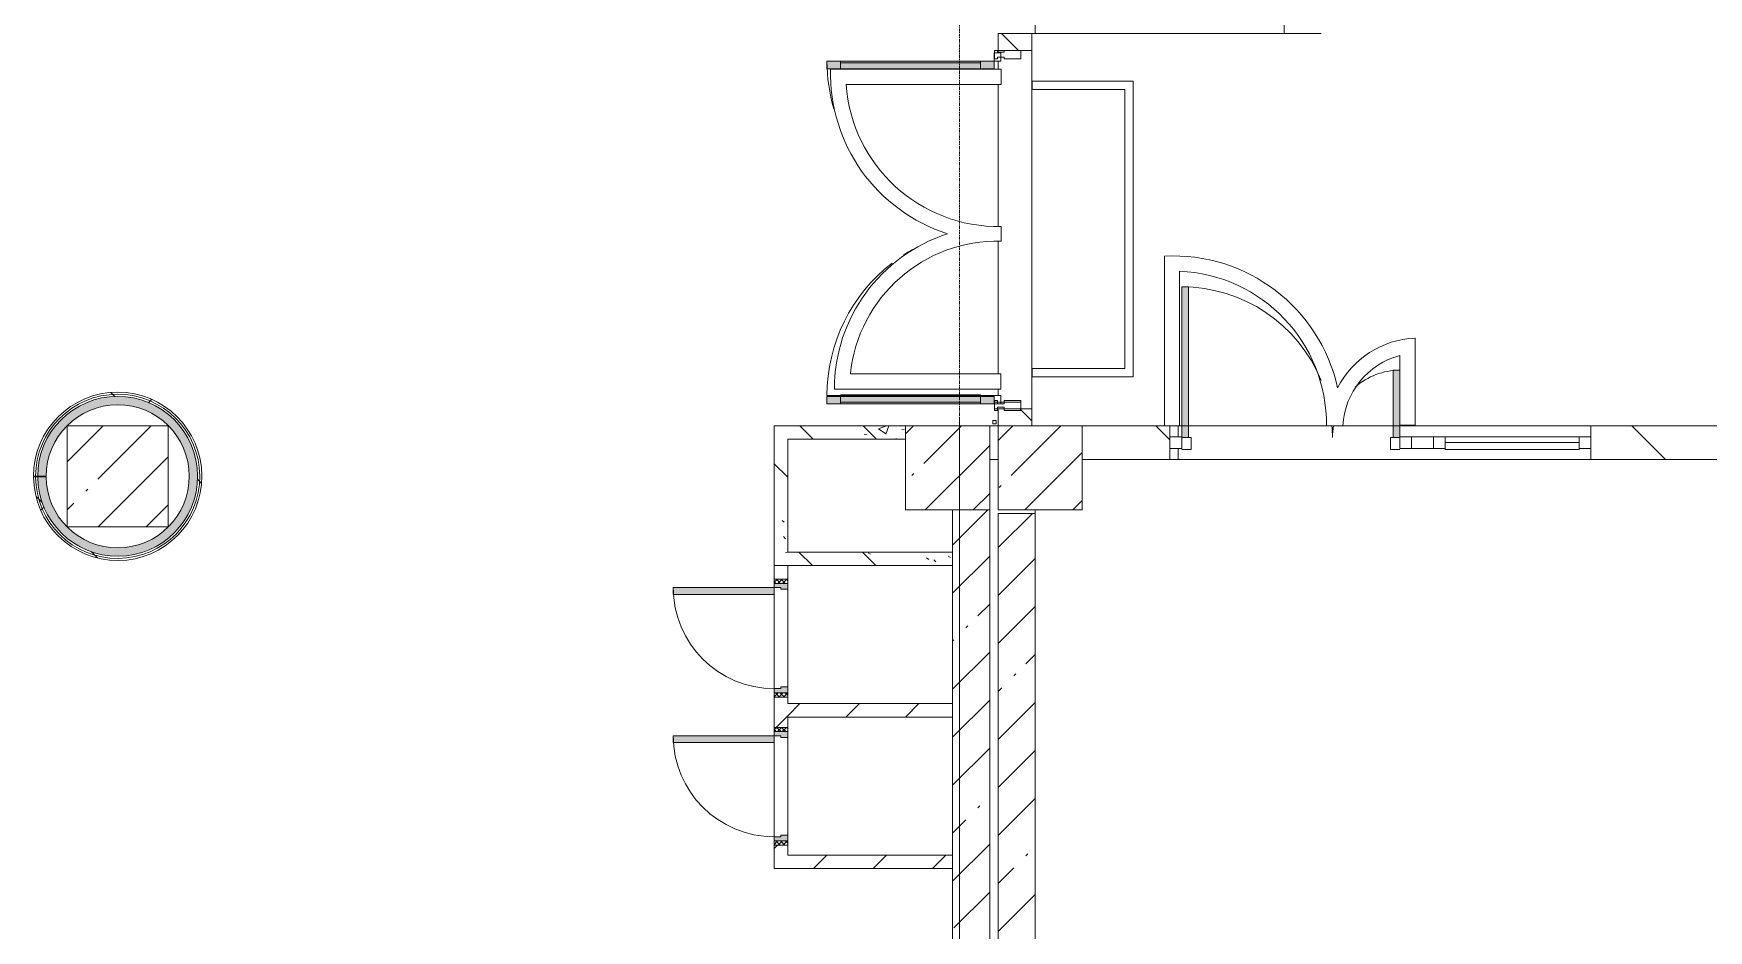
# Model space of a CAD drawing. Header units: millimetres. Extents: x 81548 to 272142, y -8553 to 29000.
# Drawn here: x 177942 to 187892, y 4902 to 10230 of the extents above; entities that cross this region are included whole.
import ezdxf

# ---------------------------------------------------------------- set-up
doc = ezdxf.new("R2010")
doc.units = ezdxf.units.MM
doc.linetypes.add('Осевая', pattern=[31.75, 6.35, -4.7625, 15.875, -4.7625])
for name, color, linetype, lineweight, true_color in [('A-DETL-GENF-3', 7, 'Continuous', 5, 0xe2e2e2), ('A-DETL-GENF-5', 7, 'Continuous', 5, 0xaaaaaa), ('A-DOOR-2', 7, 'Continuous', 5, 0xe2e2e2), ('A-DOOR-3', 7, 'Continuous', 5, 0xaaaaaa), ('A-DOOR-FRAM-1', 7, 'Continuous', 5, 0xe2e2e2), ('A-DOOR-FRAM-3', 7, 'Continuous', 5, 0xaaaaaa), ('A-FLOR-1', 7, 'Continuous', 5, 0xaaaaaa), ('I-WALL-2', 7, 'Continuous', 5, 0xe7e7e7), ('I-WALL-6', 7, 'Continuous', 5, 0x787878)]:
    doc.layers.add(name, color=color, linetype=linetype, lineweight=lineweight, true_color=true_color)
for name, color, linetype, lineweight in [('A-GLAZ-CURT-2', 7, 'Continuous', 5), ('A-GLAZ-CWMG-2', 7, 'Continuous', 5), ('A-WALL', 7, 'Continuous', 9), ('A-WALL-3', 7, 'Continuous', 5), ('I-WALL-4', 7, 'Continuous', 5), ('S-COLS-3', 7, 'Continuous', 5), ('Оси', 7, 'Continuous', 9), ('Оси-2', 7, 'Осевая', 9)]:
    doc.layers.add(name, color=color, linetype=linetype, lineweight=lineweight)
pattern_1 = [(45, (145131.5, 0), (-285.123, 285.123), []), (45, (145416.64, 0), (-285.123, 285.123), [504.031, -100.806, 16.764, -84.042])]
pattern_2 = [(135, (145131.5, 0), (-353.5534, -353.5534), [])]
pattern_3 = [(135, (145131.5, 0), (-377.171, -377.171), [533.4, -88.9, 17.78, -88.9]), (135, (145131.5, 376.94), (-377.171, -377.171), []), (50, (145131.5, 0), (637.6445, -55.7866), [66.675, -733.425]), (355, (145131.5, 0), (-123.349, 668.699), [53.34, -586.74]), (100.451, (145184.65, -4.65), (514.299, 612.908), [56.665, -623.315]), (46.184, (145131.5, 177.8), (948.776, -147.15), [100.012, -1100.137]), (96.636, (145210.6, 165.5), (830.91, 865.997), [84.998, -934.973]), (351.184, (145131.5, 177.8), (830.918, 865.988), [80.01, -880.11]), (21, (145220.4, 133.35), (530.6506, -357.928), [66.675, -733.425]), (326, (145220.4, 133.35), (216.308, 644.658), [53.34, -586.74]), (71.451, (145264.64, 103.5), (746.96, 286.724), [56.665, -623.315]), (37.5, (145131.52, 0), (10.8105, 295.9426), [16.764, -562.864, 16.764, -578.866, -588.962]), (37.5, (145131.52, 0), (10.8105, 295.9426), [-1175.258, 16.764, -572.198]), (7.5, (145131.52, 0), (233.8692, 350.6318), [16.764, -322.834, 16.764, -549.529, -224.472]), (7.5, (145131.52, 0), (233.8692, 350.6318), [-905.891, 16.764, -207.708]), (327.5, (144933.27, 0), (474.5678, -20.0513), [16.764, -205.486, 16.764, -676.656, -920.115]), (327.5, (144933.27, 0), (474.5678, -20.0513), [-915.67, 16.764, -903.351]), (317.5, (144844.37, 0), (518.452, 88.9934), [16.764, -272.161, 16.764, -443.738, -653.415]), (317.5, (144844.37, 0), (518.452, 88.9934), [-749.427, 16.764, -636.651])]
pattern_4 = [(45, (145131.52, 0), (-176.7767, 176.7767), [])]
pattern_5 = [(45, (145131.5, 0), (-530.33, 530.33), []), (135, (145131.5, 0), (-530.33, -530.33), [])]

# ---------------------------------------------------------------- blocks, each defined once
blk = doc.blocks.new('BSC_Колонна _Прямоугольная - 500х500-23286270-2_10_3_птичка')
at = {"layer": 'S-COLS-3'}
h = blk.add_hatch(dxfattribs=at)
h.set_pattern_fill('FP_37', color=256, style=0, pattern_type=2)
h.set_pattern_definition([(45, (-38790, -7650), (-285.123, 285.123), []), (45, (-38504.88, -7650), (-285.123, 285.123), [504.031, -100.806, 16.764, -84.042])])
h.paths.add_polyline_path([(-250, -250), (250, -250), (248.3, 250), (-250, 250), (-250, 100.3)])
for p, q in [((250, 250), (-250, 250)), ((-250, 250), (-250, -250)), ((250, -250), (250, 250)), ((-250, -250), (250, -250))]:
    blk.add_line(p, q, dxfattribs=at)
blk = doc.blocks.new('BSC_Колонна _Прямоугольная - 600х600-V55-2_10_3_птичка')
at = {"layer": 'S-COLS-3'}
h = blk.add_hatch(dxfattribs=at)
h.set_pattern_fill('FP_83', color=256, style=0, pattern_type=2)
h.set_pattern_definition([(45, (-33310, -7600), (-285.123, 285.123), []), (45, (-33024.88, -7600), (-285.123, 285.123), [504.031, -100.806, 16.764, -84.042])])
h.paths.add_polyline_path([(-300, -300), (300, -300), (300, 300), (-300, 300), (-300, 150.3)])
for p, q in [((300, 300), (-300, 300)), ((-300, 300), (-300, -300)), ((300, -300), (300, 300)), ((-300, -300), (300, -300))]:
    blk.add_line(p, q, dxfattribs=at)
blk = doc.blocks.new('BSC_Колонна _Прямоугольная - 500х500-V97-2_10_3_птичка')
at = {"layer": 'S-COLS-3'}
h = blk.add_hatch(dxfattribs=at)
h.set_pattern_fill('FP_119', color=256, style=0, pattern_type=2)
h.set_pattern_definition([(45, (-38240, -7650), (-285.123, 285.123), []), (45, (-37954.88, -7650), (-285.123, 285.123), [504.031, -100.806, 16.764, -84.042])])
h.paths.add_polyline_path([(-250, -250), (250, -250), (250, 250), (-250, 250), (-250, 100.3)])
for p, q in [((250, 250), (-250, 250)), ((-250, 250), (-250, -250)), ((250, -250), (250, 250)), ((-250, -250), (250, -250))]:
    blk.add_line(p, q, dxfattribs=at)
blk = doc.blocks.new('110_Дверь_СКБ_1Ст - д-18 700x2100h_Технический шкаф ЭОМ и СС-21511926-2_10_3_птичка')
at = {"layer": 'A-DOOR-2'}
h = blk.add_hatch(color=256, dxfattribs=at)
h.paths.add_polyline_path([(-312.5, -40), (-277.5, -40), (-277.5, 0), (-287.5, 0), (-287.5, 40), (-312.5, 40)])
h.paths.add_polyline_path([(302.5, 0), (302.5, -40), (337.5, -40), (337.5, 40), (312.5, 40), (312.5, 0)])
at = {"layer": 'A-DOOR-3'}
h = blk.add_hatch(dxfattribs=at)
h.set_pattern_fill('FP_123', color=256, style=0, pattern_type=2)
h.set_pattern_definition([(135, (1951.41, 104.685), (-14.14214, -14.14214), []), (225, (1951.41, 104.685), (14.14214, -14.14214), [])])
h.paths.add_polyline_path([(337.5, -40), (362.5, -40), (362.5, 40), (337.5, 40)])
at = {"layer": 'A-DOOR-FRAM-1'}
blk.add_hatch(color=256, dxfattribs=at).paths.add_polyline_path([(272.5, 640), (272.5, 40), (312.5, 40), (312.5, 640)])
at = {"layer": 'A-DOOR-FRAM-3'}
h = blk.add_hatch(dxfattribs=at)
h.set_pattern_fill('FP_124', color=256, style=0, pattern_type=2)
h.set_pattern_definition([(45, (-171.384, 104.685), (-14.1421, 14.1421), []), (135, (-171.384, 104.685), (-14.1421, -14.1421), [])])
h.paths.add_polyline_path([(-337.5, -40), (-312.5, -40), (-312.5, 40), (-337.5, 40)])
at = {"layer": 'A-DOOR-3'}
for p, q in [((312.5, 640), (272.5, 640)), ((272.5, 640), (272.5, 40)), ((312.5, 40), (312.5, 640)), ((272.5, 40), (312.5, 40))]:
    blk.add_line(p, q, dxfattribs=at)
blk.add_arc((312.5, 40), 600, 90, 180, dxfattribs=at)
at = {"layer": 'A-DOOR-FRAM-3'}
for p, q in [((-312.5, 40), (-337.5, 40)), ((-337.5, 40), (-337.5, -40)), ((-287.5, 40), (-312.5, 40)), ((-312.5, 40), (-312.5, -40)), ((-312.5, -40), (-312.5, 40)), ((-287.5, 0), (-287.5, 40)), ((-287.5, 40), (272.5, 40)), ((312.5, 40), (312.5, 0)), ((337.5, 40), (312.5, 40)), ((337.5, -40), (337.5, 40)), ((362.5, 40), (337.5, 40)), ((337.5, 40), (337.5, -40)), ((362.5, -40), (362.5, 40)), ((-337.5, -40), (-312.5, -40)), ((-312.5, -40), (-277.5, -40)), ((-277.5, 0), (-287.5, 0)), ((-277.5, -40), (-277.5, 0)), ((302.5, -40), (-277.5, -40)), ((312.5, 0), (302.5, 0)), ((302.5, 0), (302.5, -40)), ((302.5, -40), (337.5, -40)), ((337.5, -40), (362.5, -40))]:
    blk.add_line(p, q, dxfattribs=at)
blk = doc.blocks.new('Прямоугольный импост - Импост структурный с накладкой - 160мм Темный-31239214-2_10_3_птичка')
at = {"layer": 'A-GLAZ-CWMG-2'}
for p, q in [((-50, 0), (-50, 17)), ((-50, 17), (0, 17)), ((-40, 0), (-50, 0)), ((-40, -40), (-40, 0)), ((0, 0), (-10, 0)), ((-10, 0), (-10, -40)), ((0, 17), (0, 0)), ((-50, -140), (-50, -40)), ((-50, -40), (-40, -40)), ((-10, -40), (0, -40)), ((0, -40), (0, -140)), ((0, -140), (-50, -140))]:
    blk.add_line(p, q, dxfattribs=at)
blk = doc.blocks.new('Дверь_Витражная_остекление_ - ДВН_ДАО_Главный вход_1800 в свету 5-32258809-2_10_3_птичка')
at = {"layer": 'A-DETL-GENF-3'}
for points in [[(-947.5, -890.5), (-947.5, -20), (-992.5, -20), (-992.5, -1012.5), (-947.5, -1012.5)], [(1042.5, -1012.5), (1042.5, -20), (997.5, -20), (997.5, -1012.5)]]:
    blk.add_hatch(color=256, dxfattribs=at).paths.add_polyline_path(points)
at = {"layer": 'A-DETL-GENF-5'}
for p, q in [((-947.5, -20), (-992.5, -20)), ((-992.5, -1012.5), (-992.5, -20)), ((-947.5, -20), (-992.5, -20)), ((-992.5, -20), (-992.5, -1012.5)), ((-947.5, -1012.5), (-947.5, -20)), ((-947.5, -1012.5), (-947.5, -20)), ((997.5, -1012.5), (997.5, -20)), ((997.5, -20), (997.5, -1012.5)), ((1042.5, -1012.5), (1042.5, -20)), ((1042.5, -1012.5), (1042.5, -20)), ((-992.5, -100), (-947.5, -100)), ((-982.5, -932.5), (-982.5, -100)), ((988.5, -932.5), (988.5, -100)), ((1042.5, -100), (997.5, -100)), ((1032.5, -932.5), (1032.5, -100)), ((-992.5, -932.5), (-947.5, -932.5)), ((1042.5, -932.5), (997.5, -932.5)), ((-992.5, -1012.5), (-947.5, -1012.5)), ((-992.5, -1012.5), (-947.5, -1012.5)), ((1042.5, -1012.5), (997.5, -1012.5)), ((997.5, -1012.5), (1042.5, -1012.5))]:
    blk.add_line(p, q, dxfattribs=at)
at = {"layer": 'A-DOOR-3'}
for p, q in [((-1042.5, 20), (-992.5, 20)), ((-1042.5, -20), (-1042.5, 20)), ((-992.5, 20), (-992.5, -20)), ((992.5, 20), (1042.5, 20)), ((992.5, -20), (992.5, 20)), ((1042.5, 20), (1042.5, -20)), ((-992.5, -20), (-1042.5, -20)), ((-992.5, -1012.5), (-992.5, -20)), ((992.5, -1012.5), (992.5, -20)), ((1042.5, -20), (992.5, -20))]:
    blk.add_line(p, q, dxfattribs=at)
for centre, start, end in [((992.5, -20), 209.21115, 212.8228), ((992.5, -20), 217.57984, 270), ((-992.5, -20), 270, 286.54233)]:
    blk.add_arc(centre, 992.5, start, end, dxfattribs=at)
blk = doc.blocks.new('Прямоугольный импост - Импост структурный с накладкой - 160мм Темный-31915521-2_10_3_птичка')
at = {"layer": 'A-GLAZ-CWMG-2'}
for p, q in [((-25, 0), (-25, 17)), ((-25, 17), (25, 17)), ((-15, 0), (-25, 0)), ((-15, -40), (-15, 0)), ((25, 0), (15, 0)), ((15, 0), (15, -40)), ((25, 17), (25, 0)), ((-25, -140), (-25, -40)), ((-25, -40), (-15, -40)), ((15, -40), (25, -40)), ((25, -40), (25, -140)), ((25, -140), (-25, -140))]:
    blk.add_line(p, q, dxfattribs=at)
blk = doc.blocks.new('Прямоугольный импост - Импост структурный с накладкой - 160мм Темный-31239248-2_10_3_птичка')
at = {"layer": 'A-GLAZ-CWMG-2'}
for p, q in [((0, 17), (-50, 17)), ((-50, 17), (-50, 0)), ((-50, 0), (-40, 0)), ((-40, 0), (-40, -40)), ((-10, -40), (-10, 0)), ((-10, 0), (0, 0)), ((0, 0), (0, 17)), ((-40, -40), (-50, -40)), ((-50, -40), (-50, -140)), ((0, -40), (-10, -40)), ((0, -140), (0, -40)), ((-50, -140), (0, -140))]:
    blk.add_line(p, q, dxfattribs=at)
blk = doc.blocks.new('Прямоугольный импост - 50 x 70 мм-31700031-2_10_3_птичка')
at = {"layer": 'A-GLAZ-CWMG-2'}
for p, q in [((-70, 35), (0, 35)), ((-70, -35), (-70, 35)), ((0, 35), (0, -35)), ((0, -35), (-70, -35))]:
    blk.add_line(p, q, dxfattribs=at)
blk = doc.blocks.new('Дверь_Витражная_остекление_ - ДВН_ДАО_Главный вход_1200 в свету-V169-2_10_3_птичка')
at = {"layer": 'A-DOOR-2'}
for points in [[(-607.5, 30), (-607.5, 925), (-647.5, 925), (-647.5, 30)], [(647.5, 30), (647.5, 430), (607.5, 430), (607.5, 30), (616.9, 30)]]:
    blk.add_hatch(color=256, dxfattribs=at).paths.add_polyline_path(points)
at = {"layer": 'A-DETL-GENF-5'}
for p, q in [((-607.5, 925), (-647.5, 925)), ((-647.5, 925), (-647.5, 35)), ((-607.5, 30), (-607.5, 925)), ((647.5, 430), (607.5, 430)), ((607.5, 430), (607.5, 30)), ((647.5, 35), (647.5, 430)), ((-647.5, 30), (-607.5, 30)), ((-592.5, 30), (-647.5, 30)), ((-592.5, -40), (-592.5, 30)), ((592.5, -40), (592.5, 30)), ((592.5, 30), (647.5, 30)), ((607.5, 30), (647.5, 30)), ((-647.5, -40), (-592.5, -40)), ((647.5, -40), (592.5, -40))]:
    blk.add_line(p, q, dxfattribs=at)
at = {"layer": 'A-DOOR-3'}
for p, q in [((-647.5, 925), (-647.5, 35)), ((647.5, 430), (647.5, 35))]:
    blk.add_line(p, q, dxfattribs=at)
for centre, radius, start, end in [((-647.5, 30), 895, 22.29231, 90), ((647.5, 30), 400, 90, 131.44756), ((-647.5, 30), 895, 360, 4.55581), ((647.5, 30), 400, 169.71082, 180)]:
    blk.add_arc(centre, radius, start, end, dxfattribs=at)
blk = doc.blocks.new('Системная панель - Стемалит - 40мм-32257327-2_10_3_птичка')
at = {"layer": 'A-GLAZ-CURT-2'}
for p, q in [((65, 35), (-65, 35)), ((-65, 35), (-65, -35)), ((65, -35), (65, 35)), ((-65, -35), (65, -35))]:
    blk.add_line(p, q, dxfattribs=at)
blk = doc.blocks.new('Прямоугольный импост - 50 x 70 мм-31687886-2_10_3_птичка')
at = {"layer": 'A-GLAZ-CWMG-2'}
for p, q in [((-35, 35), (35, 35)), ((-35, -35), (-35, 35)), ((35, 35), (35, -35)), ((35, -35), (-35, -35))]:
    blk.add_line(p, q, dxfattribs=at)
blk = doc.blocks.new('Прямоугольный импост - 50 x 70 мм-31701779-2_10_3_птичка')
at = {"layer": 'A-GLAZ-CWMG-2'}
for p, q in [((0, 35), (-70, 35)), ((-70, 35), (-70, -35)), ((0, -35), (0, 35)), ((-70, -35), (0, -35))]:
    blk.add_line(p, q, dxfattribs=at)
blk = doc.blocks.new('Системная панель - Стекло - 40мм-V170-2_10_3_птичка')
at = {"layer": 'A-GLAZ-CURT-2'}
for p, q in [((397.5, 0), (-397.5, 0)), ((-397.5, 0), (-397.5, -40)), ((397.5, -40), (397.5, 0)), ((-397.5, -40), (397.5, -40))]:
    blk.add_line(p, q, dxfattribs=at)
blk = doc.blocks.new('Прямоугольный импост - 50 x 70 мм-31702100-2_10_3_птичка')
at = {"layer": 'A-GLAZ-CWMG-2'}
for p, q in [((-35, 35), (35, 35)), ((-35, -35), (-35, 35)), ((35, 35), (35, -35)), ((35, -35), (-35, -35))]:
    blk.add_line(p, q, dxfattribs=at)
blk = doc.blocks.new('Прямоугольный импост - 50 x 70 мм-31720914-2_10_3_птичка')
at = {"layer": 'A-GLAZ-CWMG-2'}
blk.add_line((6460, 7920), (5665, 7920), dxfattribs=at)

msp = doc.modelspace()

# ---------------------------------------------------------------- hatches: boundary and pattern name
at = {"layer": 'I-WALL-2'}
msp.add_hatch(color=256, dxfattribs=at).paths.add_polyline_path([(178463.7, 7125.5), (178539.4, 7135.2), (178643.7, 7171.9), (178681.4, 7190), (178743.9, 7233.7), (178798.7, 7286.9), (178844.3, 7348.2), (178879.4, 7415.9), (178903.2, 7488.5), (178915.1, 7563.9), (178914.8, 7640.2), (178902.3, 7715.5), (178877.8, 7787.8), (178842.1, 7855.3), (178796, 7916.2), (178740.8, 7968.9), (178677.8, 8012), (178598.7, 8047.5), (178535.4, 8065.6), (178459.6, 8074.7), (178383.3, 8071.4), (178308.6, 8056), (178237.2, 8028.8), (178171.2, 7990.6), (178112.1, 7942.2), (178061.5, 7885), (178020.8, 7820.5), (177990.9, 7750.2), (177972.7, 7676.1), (177966.5, 7600), (178016.5, 7600), (178022.6, 7671.7), (178044.8, 7750.3), (178070.3, 7807), (178110.6, 7866.7), (178160.4, 7918.7), (178218.2, 7961.6), (178282.4, 7994.1), (178351.2, 8015.3), (178422.6, 8024.6), (178494.5, 8021.7), (178564.9, 8006.7), (178631.8, 7980), (178693.2, 7942.5), (178747.4, 7895.1), (178792.8, 7839.2), (178837.5, 7750.3), (178852.4, 7708.7), (178864.8, 7637.8), (178865.1, 7565.8), (178853.3, 7494.8), (178829.6, 7426.8), (178794.8, 7363.8), (178741.4, 7300), (178696.1, 7259.7), (178635.1, 7221.6), (178568.4, 7194.4), (178498.1, 7178.8), (178426.2, 7175.3), (178354.8, 7183.9), (178285.8, 7204.6), (178221.3, 7236.5), (178141.5, 7301.1), (178112.9, 7330.5), (178072.1, 7389.8), (178042, 7455.2), (178023.2, 7524.7), (178016.5, 7596.4), (177966.5, 7595.9), (177973.3, 7519.9), (177992.2, 7445.9), (178022.7, 7375.9), (178064, 7311.7), (178134.5, 7239.4), (178174.5, 7207.1), (178240.9, 7169.4), (178312.5, 7142.9), (178387.4, 7128.1)])
at = {"layer": 'I-WALL-4'}
h = msp.add_hatch(dxfattribs=at)
h.set_pattern_fill('FP_66', color=256, style=0, pattern_type=2)
h.set_pattern_definition(pattern_2)
h.paths.add_polyline_path([(183671.5, 7900), (183871.5, 7900), (183871.5, 8000), (183671.5, 8000)])
h.paths.add_polyline_path([(183671.5, 10130), (183871.5, 10130), (183871.5, 10230), (183671.5, 10230)])
h = msp.add_hatch(dxfattribs=at)
h.set_pattern_fill('FP_167', color=256, style=0, pattern_type=2)
h.set_pattern_definition(pattern_5)
h.paths.add_polyline_path([(178444.7, 7100), (178522.8, 7106.7), (178598.9, 7125.4), (178697, 7171.9), (178737.7, 7197.1), (178797, 7248.3), (178847.5, 7308.2), (178888.1, 7375.2), (178917.8, 7447.7), (178935.7, 7524), (178941.5, 7602.1), (178935, 7680.2), (178916.4, 7756.3), (178886.2, 7828.6), (178845, 7895.3), (178793.9, 7954.7), (178734.2, 8005.4), (178667.3, 8046.1), (178594.8, 8075.9), (178518.6, 8094), (178440.4, 8100), (178362.3, 8093.7), (178286.2, 8075.3), (178213.9, 8045.2), (178134.5, 7993.3), (178087.6, 7953.2), (178036.8, 7893.5), (177995.9, 7826.7), (177965, 7750.3), (177947.7, 7678.1), (177941.5, 7600), (177954, 7600), (177960.3, 7678.1), (177979, 7754.2), (178009.7, 7826.3), (178051.5, 7892.5), (178103.4, 7951.2), (178164.1, 8000.8), (178231.9, 8040.1), (178305.1, 8068), (178381.8, 8083.8), (178460.1, 8087.1), (178537.9, 8077.9), (178613.2, 8056.3), (178684.1, 8022.9), (178748.7, 7978.6), (178805.3, 7924.5), (178852.6, 7862), (178889.3, 7792.8), (178914.4, 7718.5), (178927.3, 7641.3), (178927.6, 7562.9), (178915.4, 7485.5), (178890.9, 7411.1), (178854.9, 7341.5), (178808.1, 7278.7), (178751.9, 7224.1), (178672.5, 7171.9), (178598.7, 7139.8), (178542, 7123), (178464.3, 7113), (178386, 7115.7), (178309.1, 7130.8), (178211.4, 7171.9), (178167.5, 7196.8), (178106.5, 7245.9), (178054.1, 7304.1), (178011.7, 7370), (177980.4, 7441.9), (177961, 7517.8), (177954, 7595.8), (177941.5, 7595.7), (177948.3, 7517.7), (177967.3, 7441.6), (177997.8, 7369.5), (178039.3, 7303), (178090.6, 7243.8), (178150.6, 7193.4), (178217.7, 7152.9), (178290.3, 7123.4), (178366.6, 7105.6)])
h = msp.add_hatch(dxfattribs=at)
h.set_pattern_fill('FP_167', color=256, style=0, pattern_type=2)
h.set_pattern_definition(pattern_5)
h.paths.add_polyline_path([(178464.3, 7113), (178542, 7123), (178617.1, 7145.2), (178687.7, 7179.2), (178751.9, 7224.1), (178808.1, 7278.7), (178854.9, 7341.5), (178890.9, 7411.1), (178915.4, 7485.5), (178927.6, 7562.9), (178927.3, 7641.3), (178903.6, 7750.3), (178889.3, 7792.8), (178852.6, 7862), (178805.3, 7924.5), (178748.7, 7978.6), (178684.1, 8022.9), (178598.7, 8060.4), (178537.9, 8077.9), (178460.1, 8087.1), (178381.8, 8083.8), (178305.1, 8068), (178231.9, 8040.1), (178164.1, 8000.8), (178103.4, 7951.2), (178051.5, 7892.5), (178009.7, 7826.3), (177978.1, 7750.3), (177960.3, 7678.1), (177954, 7600), (177966.5, 7600), (177972.7, 7676.1), (177990.9, 7750.3), (178020.8, 7820.5), (178061.5, 7885), (178134.5, 7960.5), (178171.2, 7990.6), (178237.2, 8028.8), (178308.6, 8056), (178383.3, 8071.4), (178459.6, 8074.7), (178535.4, 8065.6), (178608.8, 8044.6), (178677.8, 8012), (178740.8, 7968.9), (178796, 7916.2), (178842.1, 7855.3), (178877.8, 7787.8), (178902.3, 7715.5), (178914.8, 7640.2), (178915.1, 7563.9), (178903.2, 7488.5), (178879.4, 7415.9), (178844.3, 7348.2), (178798.7, 7286.9), (178743.9, 7233.7), (178681.4, 7190), (178598.7, 7152.8), (178539.4, 7135.2), (178463.7, 7125.5), (178387.4, 7128.1), (178312.5, 7142.9), (178236.6, 7171.9), (178174.5, 7207.1), (178115, 7255), (178064, 7311.7), (178022.7, 7375.9), (177992.2, 7445.9), (177973.3, 7519.9), (177966.5, 7595.9), (177954, 7595.8), (177961, 7517.8), (177980.4, 7441.9), (178011.7, 7370), (178054.1, 7304.1), (178134.5, 7223.4), (178167.5, 7196.8), (178235.6, 7158.1), (178309.1, 7130.8), (178386, 7115.7)])
h = msp.add_hatch(dxfattribs=at)
h.set_pattern_fill('FP_66', color=256, style=0, pattern_type=2)
h.set_pattern_definition(pattern_2)
h.paths.add_polyline_path([(188041.5, 7700), (188041.5, 7900), (187192.5, 7900), (187192.5, 7700)])
h.paths.add_polyline_path([(183621.5, 7700), (183671.5, 7700), (183671.5, 7900), (183621.5, 7900), (183621.5, 7750.3)])
h.paths.add_polyline_path([(184171.5, 7700), (184692.5, 7700), (184692.5, 7900), (184171.5, 7900), (184171.5, 7750.3)])
h = msp.add_hatch(dxfattribs=at)
h.set_pattern_fill('FP_63', color=256, style=0, pattern_type=2)
h.set_pattern_definition(pattern_1)
h.paths.add_polyline_path([(183401.5, 400), (183621.5, 400), (183621.5, 7400), (183401.5, 7400), (183401.5, 808.9)])
h = msp.add_hatch(dxfattribs=at)
h.set_pattern_fill('FP_63', color=256, style=0, pattern_type=2)
h.set_pattern_definition(pattern_1)
h.paths.add_polyline_path([(183671.5, 410), (183891.5, 410), (183891.5, 7380), (183671.5, 7380), (183671.5, 808.9)])
h = msp.add_hatch(dxfattribs=at)
h.set_pattern_fill('FP_67', color=256, style=0, pattern_type=2)
h.set_pattern_definition(pattern_4)
h.paths.add_polyline_path([(182341.5, 5270), (182421.5, 5270), (182421.5, 5409), (182341.5, 5409)])
h.paths.add_polyline_path([(182341.5, 6109), (182421.5, 6109), (182421.5, 6289), (182341.5, 6289)])
h.paths.add_polyline_path([(182421.5, 6989), (182421.5, 7070), (182341.5, 7070), (182341.5, 6989)])
h = msp.add_hatch(dxfattribs=at)
h.set_pattern_fill('FP_67', color=256, style=0, pattern_type=2)
h.set_pattern_definition(pattern_4)
h.paths.add_polyline_path([(183401.5, 6170), (183401.5, 6250), (182421.5, 6250), (182421.5, 6170), (182777.1, 6170)])
h = msp.add_hatch(dxfattribs=at)
h.set_pattern_fill('FP_67', color=256, style=0, pattern_type=2)
h.set_pattern_definition(pattern_4)
h.paths.add_polyline_path([(183401.5, 5270), (183401.5, 5350), (182421.5, 5350), (182421.5, 5270), (182777.1, 5270)])
at = {"layer": 'I-WALL-6'}
h = msp.add_hatch(dxfattribs=at)
h.set_pattern_fill('FP_76', color=256, style=0, pattern_type=2)
h.set_pattern_definition(pattern_3)
h.paths.add_polyline_path([(182421.5, 7150), (182421.5, 7900), (182341.5, 7900), (182341.5, 7150)])
h = msp.add_hatch(dxfattribs=at)
h.set_pattern_fill('FP_76', color=256, style=0, pattern_type=2)
h.set_pattern_definition(pattern_3)
h.paths.add_polyline_path([(182777.1, 7820), (183121.5, 7820), (183121.5, 7900), (182421.5, 7900), (182421.5, 7820)])
h = msp.add_hatch(dxfattribs=at)
h.set_pattern_fill('FP_76', color=256, style=0, pattern_type=2)
h.set_pattern_definition(pattern_3)
h.paths.add_polyline_path([(183401.5, 7070), (183401.5, 7150), (182341.5, 7150), (182341.5, 7070), (182777.1, 7070)])

# ---------------------------------------------------------------- linework, layer by layer
at = {"layer": 'A-FLOR-1'}
for p, q in [((183891.5, 10230), (183871.5, 10230)), ((185591.5, 10230), (185371.5, 10230)), ((183671.5, 10120), (183671.5, 10130)), ((183671.5, 10130), (183671.5, 10120)), ((183671.5, 10064.1), (183671.5, 10018)), ((183689.9, 10018), (182676.2, 10018)), ((183689.9, 9928), (183689.9, 10018)), ((182768.2, 9928), (183689.9, 9928)), ((183671.5, 9928), (183671.5, 9083.9)), ((184474.3, 9947.2), (183874.3, 9947.2)), ((183874.3, 9947.2), (183874.3, 9897.2)), ((183874.3, 9897.2), (184424.3, 9897.2)), ((184424.3, 9897.2), (184424.3, 8241.3)), ((184474.3, 8191.3), (184474.3, 9947.2)), ((183689.9, 8996.7), (183689.9, 9083.1)), ((183671.5, 8996.1), (183671.5, 8208)), ((184659.6, 8907.6), (184659.6, 7900)), ((184749.6, 7900), (184749.6, 8818.2)), ((186148.5, 7903), (186148.5, 8421.4)), ((186058.5, 8317.2), (186058.5, 7903)), ((183688.5, 8208), (182794.1, 8208)), ((183688.5, 8118), (183688.5, 8208)), ((184424.3, 8241.3), (183874.3, 8241.3)), ((183874.3, 8241.3), (183874.3, 8191.3)), ((183874.3, 8191.3), (184474.3, 8191.3)), ((182699.5, 8118), (183688.5, 8118)), ((183671.5, 8118), (183671.5, 8080)), ((187192.5, 7900), (184692.5, 7900)), ((184741.5, 7900), (184741.5, 7835)), ((184749.6, 7900), (185622.1, 7900)), ((185720.1, 7900), (187192.5, 7900)), ((186058.5, 7903), (186148.5, 7903)), ((184741.5, 7765), (184741.5, 7700)), ((183891.5, 7400), (183891.5, 7380))]:
    msp.add_line(p, q, dxfattribs=at)
for centre, radius, start, end in [((183675.9, 9993), 1000, 178.56746, 252.28756), ((183675.9, 9993), 910, 184.09604, 270.88287), ((183668.5, 8118), 969, 107.84035, 180), ((183668.5, 8118), 879, 88.60541, 174.12324), ((184712.1, 7909), 1000, 12.44956, 93.01125), ((184712.1, 7909), 910, 359.43333, 87.64026), ((186173.5, 7878), 544, 92.63401, 153.04618), ((186173.5, 7878), 454, 104.67311, 177.22246)]:
    msp.add_arc(centre, radius, start, end, dxfattribs=at)
at = {"layer": 'A-WALL'}
for p, q in [((182421.5, 7070), (182341.5, 7070)), ((183401.5, 7070), (183401.5, 7150)), ((183401.5, 6170), (183401.5, 6250)), ((183401.5, 5270), (183401.5, 5350))]:
    msp.add_line(p, q, dxfattribs=at)
for radius in [487.5, 475]:
    msp.add_arc((178441.5, 7600), radius, 180.49142, 180, dxfattribs=at)
at = {"layer": 'A-WALL-3'}
for p, q in [((183661, 7931), (183641, 7931)), ((183641, 7931), (183641, 7911)), ((183641, 7911), (183661, 7911)), ((183661, 7911), (183661, 7931))]:
    msp.add_line(p, q, dxfattribs=at)
at = {"layer": 'I-WALL-4'}
for p, q in [((183891.5, 12070), (183891.5, 10230)), ((185371.5, 11660), (185371.5, 10230)), ((183871.5, 10230), (183671.5, 10230)), ((183671.5, 10230), (183671.5, 10130)), ((183871.5, 10230), (183871.5, 7900)), ((183891.5, 10230), (185371.5, 10230)), ((183671.5, 10130), (183871.5, 10130)), ((183671.5, 10018), (183671.5, 10064.1)), ((183671.5, 9083.9), (183671.5, 9928)), ((183671.5, 8208), (183671.5, 8996.1)), ((183671.5, 8080), (183671.5, 8118)), ((183871.5, 8000), (183671.5, 8000)), ((183671.5, 8000), (183671.5, 7900)), ((183121.5, 7900), (182341.5, 7900)), ((182341.5, 7900), (182341.5, 6989)), ((183671.5, 7900), (183621.5, 7900)), ((184692.5, 7900), (184171.5, 7900)), ((184692.5, 7700), (184692.5, 7900)), ((187192.5, 7900), (187192.5, 7700)), ((187192.5, 7900), (188041.5, 7900)), ((182421.5, 7820), (183121.5, 7820)), ((182421.5, 7150), (182421.5, 7820)), ((183621.5, 7700), (183671.5, 7700)), ((188041.5, 7700), (184171.5, 7700)), ((177941.5, 7600), (178016.5, 7600)), ((178016.5, 7596.4), (177941.5, 7595.7)), ((183401.5, 7400), (183401.5, 7150)), ((183621.5, 400), (183621.5, 7400)), ((183891.5, 7380), (183671.5, 7380)), ((183671.5, 7380), (183671.5, 410)), ((183891.5, 800), (183891.5, 7380)), ((183401.5, 7150), (182421.5, 7150)), ((182421.5, 7070), (183401.5, 7070)), ((182421.5, 6989), (182421.5, 7070)), ((183401.5, 7070), (183401.5, 6250)), ((182341.5, 6289), (182341.5, 6109)), ((182421.5, 6250), (182421.5, 6289)), ((183401.5, 6250), (182421.5, 6250)), ((182421.5, 6109), (182421.5, 6170)), ((182421.5, 6170), (183401.5, 6170)), ((183401.5, 6170), (183401.5, 5350)), ((182341.5, 5409), (182341.5, 5270)), ((182421.5, 5350), (182421.5, 5409)), ((183401.5, 5350), (182421.5, 5350)), ((182341.5, 5270), (183401.5, 5270)), ((183401.5, 5270), (183401.5, 400))]:
    msp.add_line(p, q, dxfattribs=at)
for radius in [500, 425]:
    msp.add_arc((178441.5, 7600), radius, 180.49142, 180, dxfattribs=at)
at = {"layer": 'Оси'}
msp.add_line((183441.5, -4552.8), (183441.5, 7947.2), dxfattribs=at)
at = {"layer": 'Оси-2'}
msp.add_line((183441.5, 7947.2), (183441.5, 11277.7), dxfattribs=at)

# ---------------------------------------------------------------- block references
at = {"layer": 'A-DOOR-3'}
for name, p, rotation in [('Дверь_Витражная_остекление_ - ДВН_ДАО_Главный вход_1800 в свету 5-32258809-2_10_3_птичка', (183667.5, 9072.5), 269.9999999999999), ('110_Дверь_СКБ_1Ст - д-18 700x2100h_Технический шкаф ЭОМ и СС-21511926-2_10_3_птичка', (182381.5, 6626.5), 89.99999999999991), ('110_Дверь_СКБ_1Ст - д-18 700x2100h_Технический шкаф ЭОМ и СС-21511926-2_10_3_птичка', (182381.5, 5746.5), 89.99999999999991)]:
    msp.add_blockref(name, p, dxfattribs=dict(at, rotation=rotation))
msp.add_blockref('Дверь_Витражная_остекление_ - ДВН_ДАО_Главный вход_1200 в свету-V169-2_10_3_птичка', (185410, 7800), dxfattribs=at)
at = {"layer": 'A-GLAZ-CURT-2'}
for name, p in [('Системная панель - Стемалит - 40мм-32257327-2_10_3_птичка', (186192.5, 7800)), ('Системная панель - Стекло - 40мм-V170-2_10_3_птичка', (186725, 7800))]:
    msp.add_blockref(name, p, dxfattribs=at)
at = {"layer": 'A-GLAZ-CWMG-2'}
for name, p, rotation in [('Прямоугольный импост - Импост структурный с накладкой - 160мм Темный-31239248-2_10_3_птичка', (183667.5, 10130), 89.99999999999993), ('Прямоугольный импост - 50 x 70 мм-31701779-2_10_3_птичка', (184692.5, 7800), 180)]:
    msp.add_blockref(name, p, dxfattribs=dict(at, rotation=rotation))
at = {"layer": 'A-GLAZ-CWMG-2', "extrusion": (0, 0, -1)}
for name, p, rotation in [('Прямоугольный импост - Импост структурный с накладкой - 160мм Темный-31239214-2_10_3_птичка', (-183667.5, 8000), 270.0000000000001), ('Прямоугольный импост - Импост структурный с накладкой - 160мм Темный-31915521-2_10_3_птичка', (-183667.5, 8015), 270.0000000000001), ('Прямоугольный импост - 50 x 70 мм-31687886-2_10_3_птичка', (-186092.5, 7800), 180), ('Прямоугольный импост - 50 x 70 мм-31702100-2_10_3_птичка', (-186292.5, 7800), 180), ('Прямоугольный импост - 50 x 70 мм-31700031-2_10_3_птичка', (-187192.5, 7800), 180)]:
    msp.add_blockref(name, p, dxfattribs=dict(at, rotation=rotation))
at = {"layer": 'A-GLAZ-CWMG-2'}
msp.add_blockref('Прямоугольный импост - 50 x 70 мм-31720914-2_10_3_птичка', (180662.5, -85), dxfattribs=at)
at = {"layer": 'S-COLS-3'}
for name, p in [('BSC_Колонна _Прямоугольная - 600х600-V55-2_10_3_птичка', (178441.5, 7600)), ('BSC_Колонна _Прямоугольная - 500х500-V97-2_10_3_птичка', (183371.5, 7650)), ('BSC_Колонна _Прямоугольная - 500х500-23286270-2_10_3_птичка', (183921.5, 7650))]:
    msp.add_blockref(name, p, dxfattribs=at)

doc.saveas('drawing.dxf')
